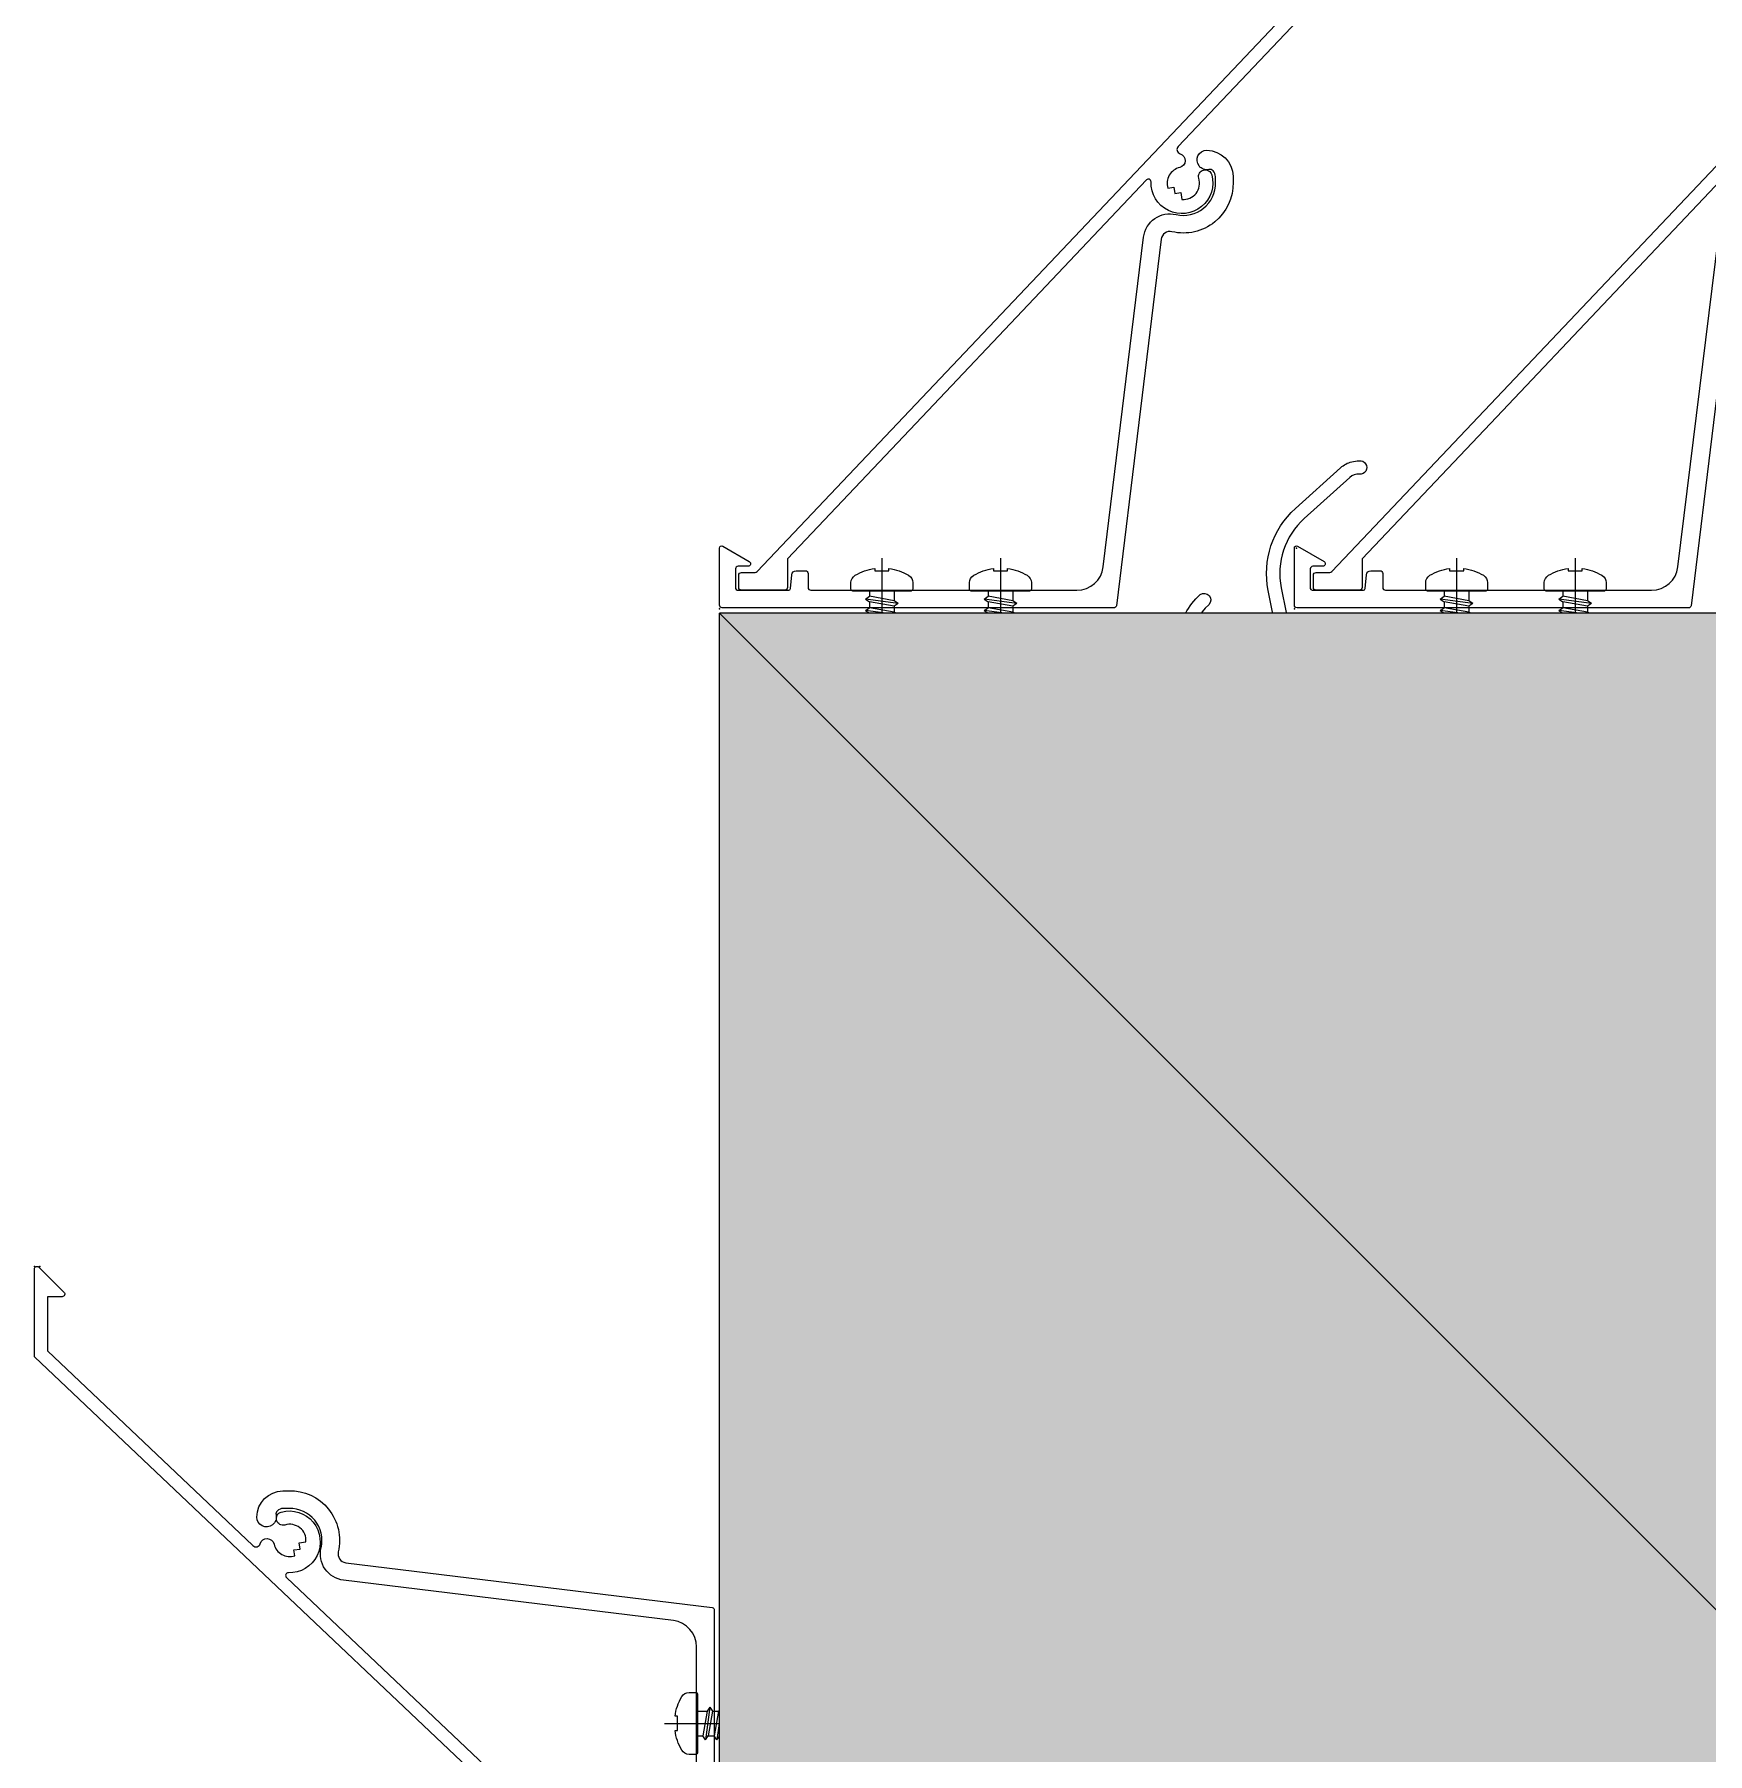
# Model space of a CAD drawing. Header units: millimetres. Extents: x 3774 to 718460, y -768339 to 192544.
# Drawn here: x 347274.8 to 347464.1, y -718861 to -718666.6 of the extents above; entities that cross this region are included whole.
import ezdxf

# ---------------------------------------------------------------- set-up
doc = ezdxf.new("R2010")
doc.units = ezdxf.units.MM
doc.set_wipeout_variables(frame=1)
doc.linetypes.add('CENTER', pattern=[50.800000000000004, 31.75, -6.35, 6.35, -6.35])
for name, color, linetype in [('010 - ASPG_ACCESSORIES_MAIN_COLOR_1', 7, 'Continuous'), ('010 - ASPG_EXTR_DEF_SUB', 7, 'Continuous'), ('010 - ASPG_EXTR_MAIN_COLOR_2', 7, 'Continuous'), ('010 - ASPG_FLASHING_MAIN_COLOR_4', 7, 'Continuous'), ('010 - ASPG_FLASHING_WIPEOUT_', 7, 'Continuous'), ('010 - ASPG_FRAMING_CUT_COLOR_4', 7, 'Continuous'), ('010 - ASPG_FRAMING_HATCH_', 7, 'Continuous'), ('010 - ASPG_FRAMING_MAIN_COLOR_2', 7, 'Continuous'), ('010 - ASPG_FRAMING_SUB_COLOR_2', 7, 'Continuous'), ('010 - ASPG_FRAMING_WIPEOUT_', 7, 'Continuous'), ('BOLT & SCREW', 7, 'Continuous'), ('Center Line', 7, 'CENTER')]:
    doc.layers.add(name, color=color, linetype=linetype)
doc.layers.add('12-GRID', color=7, linetype='CENTER', lineweight=13)
doc.layers.add('SCREW', color=7, linetype='Continuous', lineweight=5)
pattern_1 = [(0, (0, 0), (3.96875, 7.9375), [0, -7.9375])]

# ---------------------------------------------------------------- blocks, each defined once
blk = doc.blocks.new('*U8441')
at = {"layer": '12-GRID', "color": 7, "linetype": 'CENTER'}
for p, q in [((5.684341886080801e-14, -6.200000000000029), (5.684341886080801e-14, 2.200000000000029)), ((-4.199999999999973, -2), (4.200000000000085, -2))]:
    blk.add_line(p, q, dxfattribs=at)
at = {"layer": 'BOLT & SCREW', "color": 7}
for p, q in [((-0.553537628269381, -1.771128018217196), (-1.767499999999847, -1.558125000000442)), ((-0.4577439635652332, -1.771128018217196), (-0.8837500000000146, -1.558125000000442)), ((-0.2288719817826677, -1.446462371730204), (-0.4418749999998197, -0.2325000000002947)), ((-0.2288719817826677, -1.542256036434869), (-0.4418749999998197, -1.116250000000048)), ((0.2288719817822642, -1.446462371730562), (0.4418749999996946, -0.2324999999999764)), ((0.2288719817822642, -1.542256036434869), (0.4418749999996946, -1.116250000000048)), ((0.4577439635647103, -1.771128018217196), (0.8837499999994917, -1.558125000000442)), ((0.5535376282692559, -1.771128018217196), (1.767500000000001, -1.558125000000124)), ((-0.553537628269381, -2.228871981782805), (-1.767500000000483, -2.441875000000354)), ((-0.4577439635652332, -2.228871981782805), (-0.8837500000000146, -2.441875000000354)), ((-0.2288719817826677, -2.457743963565131), (-0.4418749999998197, -2.883750000000271)), ((-0.2288719817821107, -2.553537628269438), (-0.4418749999998197, -3.767500000000023)), ((0.4418749999996946, -2.883750000000271), (0.2288719817829008, -2.457743963565131)), ((0.2288719817829008, -2.553537628269438), (0.4418749999999732, -3.767500000000023)), ((0.4577439635647103, -2.228871981782805), (0.8837500000001283, -2.441874999999877)), ((0.5535376282692559, -2.228871981782805), (1.767500000000001, -2.441874999999877))]:
    blk.add_line(p, q, dxfattribs=at)
for points in [[(-1.767500000000006, -1.558125000000442), (-0.8837500000001342, -1.558125000000442, 0.4142135623730394), (-0.4418749999998197, -1.116250000000048), (-0.4418749999998197, -0.2325000000002947), (0.4418749999996946, -0.2324999999999764), (0.4418749999996946, -1.116250000000048, 0.4142135623731505), (0.8837500000000089, -1.558125000000442), (1.76750000000012, -1.558125000000124), (1.76750000000012, -2.441874999999877), (0.8837500000000089, -2.441874999999877, 0.414213562373095), (0.4418749999996946, -2.883750000000271), (0.4418749999999732, -3.767500000000023), (-0.4418749999998197, -3.767500000000023), (-0.4418749999998197, -2.883750000000271, 0.4142135623730397), (-0.8837500000001342, -2.441875000000354), (-1.767500000000483, -2.441875000000354)], [(0.2288719817829008, -2.457743963565131, -0.414213562373095), (0.4577439635645909, -2.228871981782805), (0.5535376282692559, -2.228871981782805), (0.5535376282692559, -1.771128018217196), (0.4577439635645909, -1.771128018217196, -0.4142135623730951), (0.228871981782105, -1.542256036434869), (0.228871981782105, -1.446462371730562), (-0.2288719817826677, -1.446462371730204), (-0.2288719817826677, -1.542256036434869, -0.4142135623730951), (-0.4577439635649944, -1.771128018217196), (-0.553537628269381, -1.771128018217196), (-0.553537628269381, -2.228871981782805), (-0.4577439635649944, -2.228871981782805, -0.4142135623730951), (-0.2288719817826677, -2.457743963565131), (-0.2288719817822698, -2.553537628269438), (0.2288719817829008, -2.553537628269438)]]:
    blk.add_lwpolyline(points, format="xyb", close=True, dxfattribs=at)
blk.add_circle((5.684341886080801e-14, -2), 3.5, dxfattribs=at)
blk = doc.blocks.new('000_ASPG_TYP_FILES_20260218-010703_FRAME_EXTR_')
at = {"layer": '010 - ASPG_FRAMING_HATCH_'}
h = blk.add_hatch(dxfattribs=at)
h.set_pattern_fill('ANSI32', scale=0.1, angle=180)
h.set_pattern_definition([(225, (0, 0), (0.6735192090801866, -0.6735192090801868), []), (225, (-0.4490130000000001, 5.498823332255506e-17), (0.6735192090801866, -0.6735192090801868), [])])
edge = h.paths.add_edge_path()
edge.add_line((1.999999996740371, 15.99999999965075), (1.999999996740371, 1.999999999941792))
edge.add_line((1.999999996740371, 1.999999999941792), (39.69999999750871, 1.999999999941792))
edge.add_arc((39.69999999730499, 1.700000000040752), 0.2999999999010399, -3.891028654834372e-08, 89.99999996109239, ccw=False)
edge.add_line((39.99999999720603, 1.699999999837019), (39.99999999720603, 0.2999999996973202))
edge.add_arc((39.69999999750872, 0.2999999996973131), 0.2999999996973131, -90.00000000000142, 1.4210854715202004e-12, ccw=False)
edge.add_line((39.69999999750871, 0), (0.2999999996973202, 0))
edge.add_arc((0.2999999996973273, 0.2999999996973273), 0.2999999996973273, 180.0000000000013, 269.99999999999864, ccw=False)
edge.add_line((0, 0.2999999996973202), (0, 17.69999999989523))
edge.add_arc((0.2999999999301508, 17.70000000012806), 0.2999999999301508, 90.00000004446741, 180.0000000444674, ccw=False)
edge.add_line((0.2999999996973202, 18.00000000005821), (22.5570233851904, 18.00000000005821))
edge.add_arc((22.5570233856712, 18.50000000026317), 0.5000000002049632, 269.9999999449049, 380.2095453190142)
edge.add_arc((26.1699999981368, 19.82999999686102), 3.349999998908497, 182.0637942974167, 200.2095453254992, ccw=False)
edge.add_arc((23.58168000320438, 19.73672835517209), 0.7599999998138507, 2.0637943418387863, 182.0637943418388, ccw=False)
edge.add_arc((26.16999999910358, 19.82999999939922), 1.830000000338361, 182.0637943388468, 447.9362056470717)
edge.add_arc((26.263271644013, 22.41831999551505), 0.7600000000549151, 87.93620564125177, 267.9362056412518, ccw=False)
edge.add_arc((26.16999999863267, 19.8300000075356), 3.349999992334041, 69.79045460402187, 87.9362056313708, ccw=False)
edge.add_arc((27.49999999788272, 23.44297661244421), 0.5000000006038865, 249.7904545688332, 359.9999999442181)
edge.add_line((27.9999999984866, 23.44297661195742), (27.9999999984866, 26.67999999993481))
edge.add_line((27.9999999984866, 26.67999999993481), (28.49999999674037, 27.17999999958556))
edge.add_line((28.49999999674037, 27.17999999958556), (27.9999999984866, 27.67999999970198))
edge.add_line((27.9999999984866, 27.67999999970198), (27.9999999984866, 38.61999999982072))
edge.add_line((27.9999999984866, 38.61999999982072), (28.49999999674037, 39.11999999993714))
edge.add_line((28.49999999674037, 39.11999999993714), (27.9999999984866, 39.62000000005355))
edge.add_line((27.9999999984866, 39.62000000005355), (27.9999999984866, 42.85702338756528))
edge.add_arc((27.49999999787862, 42.85702338707262), 0.5000000006079759, 5.645408219420843e-08, 110.2095454304945)
edge.add_arc((26.16999999884449, 46.46999999186602), 3.349999992147246, 272.0637943651193, 290.20954539329375, ccw=False)
edge.add_arc((26.263271644013, 43.88168000403675), 0.7600000000258301, 92.06379435882718, 272.0637943588272, ccw=False)
edge.add_arc((26.16999999910502, 46.47000000012492), 1.830000000339747, 272.0637943528818, 537.9362056611998)
edge.add_arc((23.58168000320438, 46.56327164435061), 0.7599999998138507, 177.9362056581612, 357.9362056581612, ccw=False)
edge.add_arc((26.16999999825318, 46.47000000263876), 3.349999999025627, 159.7904546748206, 177.9362057022633, ccw=False)
edge.add_arc((22.55702338551316, 47.7999999994954), 0.500000000434755, 339.790454661877, 450.0000000369852)
edge.add_line((22.5570233851904, 48.29999999993015), (0.2999999996973202, 48.29999999993015))
edge.add_arc((0.2999999996973095, 48.59999999962746), 0.2999999996973131, 179.9999999999987, 270.00000000000205, ccw=False)
edge.add_line((0, 48.59999999962747), (0, 59.99999999994179))
edge.add_arc((0.2999999996973202, 59.99999999994179), 0.2999999996973202, 90, 180, ccw=False)
edge.add_line((0.2999999996973202, 60.29999999963911), (4.999999997438863, 60.29999999963911))
edge.add_line((4.999999997438863, 60.29999999963911), (4.999999997438863, 64.99999999959255))
edge.add_arc((5.299999997369017, 64.99999999982538), 0.2999999999301544, 90.0000000444681, 180.0000000444674, ccw=False)
edge.add_line((5.299999997136183, 65.29999999975553), (29.99999999883585, 65.29999999975553))
edge.add_line((29.99999999883585, 65.29999999975553), (29.99999999883585, 63.59999999997672))
edge.add_arc((29.69999999890567, 63.59999999974391), 0.2999999999301721, -89.99999995552861, 4.4463320136856055e-08, ccw=False)
edge.add_line((29.69999999913853, 63.29999999981374), (7.299999997485429, 63.29999999981374))
edge.add_arc((7.29999999771826, 62.99999999988358), 0.2999999999301508, 90.00000004446738, 180.0000000444674)
edge.add_line((6.999999997788109, 62.99999999965075), (6.999999997788109, 58.29999999969732))
edge.add_line((6.999999997788109, 58.29999999969732), (2.300000000162981, 58.29999999969732))
edge.add_arc((2.299999998300336, 57.99999999813735), 0.3000000015599653, 89.99999964426098, 179.999999644261)
edge.add_line((1.999999996740371, 58), (1.999999996740371, 50.60000000003492))
edge.add_arc((2.299999998533172, 50.60000000166475), 0.3000000017928013, 180.000000311273, 270.0000003112706)
edge.add_line((2.300000000162981, 50.29999999987194), (29.69999999913853, 50.29999999987194))
edge.add_arc((29.6999999989348, 49.9999999999709), 0.299999999901047, -3.890897914970992e-08, 89.99999996109108, ccw=False)
edge.add_line((29.99999999883585, 49.99999999976717), (29.99999999883585, 26.67999999993481))
edge.add_line((29.99999999883585, 26.67999999993481), (29.99999999883585, 16.29999999981374))
edge.add_arc((29.6999999989057, 16.2999999995809), 0.2999999999301508, -89.99999995553259, 4.446741286301403e-08, ccw=False)
edge.add_line((29.69999999913853, 15.99999999965075), (1.999999996740371, 15.99999999965075))
at = {"layer": '010 - ASPG_FRAMING_CUT_COLOR_4', "color": 7}
blk.add_lwpolyline([(1.999999996740371, 15.99999999965075), (1.999999996740371, 1.999999999941792), (39.69999999750871, 1.999999999941792, -0.4142135623731089), (39.99999999720603, 1.699999999837019), (39.99999999720603, 0.2999999996973202, -0.4142135623731089), (39.69999999750871, 0), (0.2999999996973202, 0, -0.4142135623730811), (0, 0.2999999996973202), (0, 17.69999999989523, -0.4142135623730951), (0.2999999996973202, 18.00000000005821), (22.5570233851904, 18.00000000005821, 0.5217296884731124), (23.02624112786725, 18.67272727261297, -0.07934163687482358), (22.82217297761235, 19.70935906958766, -1), (24.34118702879641, 19.76409764075652, 2.296345716993233), (26.23590235819574, 21.65881296969019, -1), (26.29064092983026, 23.17782702133991, -0.0793416368716021), (27.32727272447664, 22.9737588702119, 0.5217296884801942), (27.9999999984866, 23.44297661195742), (27.9999999984866, 26.67999999993481), (28.49999999674037, 27.17999999958556), (27.9999999984866, 27.67999999970198), (27.9999999984866, 38.61999999982072), (28.49999999674037, 39.11999999993714), (27.9999999984866, 39.62000000005355), (27.9999999984866, 42.85702338756528, 0.5217296884727316), (27.32727272447664, 43.3262411293108, -0.07934163687522733), (26.29064092983026, 43.122172978241, -1), (26.23590235819574, 44.64118702983251, 2.296345716995783), (24.34118702879641, 46.53590235876618, -1), (22.82217297761235, 46.59064092993503, -0.07934163687201433), (23.02624112786725, 47.62727272690972, 0.5217296884786579), (22.5570233851904, 48.29999999993015), (0.2999999996973202, 48.29999999993015, -0.4142135623731158), (0, 48.59999999962747), (0, 59.99999999994179, -0.414213562373095), (0.2999999996973202, 60.29999999963911), (4.999999997438863, 60.29999999963911), (4.999999997438863, 64.99999999959255, -0.4142135623730879), (5.299999997136183, 65.29999999975553), (29.99999999883585, 65.29999999975553), (29.99999999883585, 63.59999999997672, -0.4142135623730533), (29.69999999913853, 63.29999999981374), (7.299999997485429, 63.29999999981374, 0.4142135623730949), (6.999999997788109, 62.99999999965075), (6.999999997788109, 58.29999999969732), (2.300000000162981, 58.29999999969732, 0.4142135623730948), (1.999999996740371, 58), (1.999999996740371, 50.60000000003492, 0.4142135623730845), (2.300000000162981, 50.29999999987194), (29.69999999913853, 50.29999999987194, -0.4142135623730951), (29.99999999883585, 49.99999999976717), (29.99999999883585, 26.67999999993481), (29.99999999883585, 16.29999999981374, -0.4142135623730951), (29.69999999913853, 15.99999999965075)], format="xyb", close=True, dxfattribs=at)
at = {"color": 7}
for p in [(26.16999999736436, 48.46999999973923), (26.16999999736436, 21.82999999966705)]:
    blk.add_blockref('*U8441', p, dxfattribs=at)
blk = doc.blocks.new('PZG35-9D5')
at = {"layer": 'Center Line', "color": 7}
blk.add_line((1.4210854715202e-14, 3.733653355866409), (1.4210854715202e-14, -10.53404386090006), dxfattribs=at)
at = {"layer": 'SCREW', "color": 7}
for p, q in [((-1.399999999999963, 2.842170943040401e-14), (-1.399999999999963, -1.090192378864657)), ((1.399999999999991, 0), (1.399999999999991, -0.5901923788647139)), ((-1.850000000000009, -1.399999999999977), (1.850000000000037, -0.8999999999999773)), ((-1.850000000000009, -1.399999999999977), (-1.399999999999963, -1.090192378864685)), ((-1.850000000000009, -1.399999999999977), (-1.399999999999963, -1.709807621135297)), ((-1.399999999999963, -1.090192378864685), (1.399999999999991, -0.5901923788646855)), ((-1.399999999999963, -1.709807621135297), (1.399999999999991, -1.209807621135297)), ((-1.399999999999963, -1.709807621135269), (-1.399999999999963, -2.390192378864697)), ((-1.399999999999963, -2.390192378864697), (1.399999999999991, -1.890192378864697)), ((1.850000000000037, -0.8999999999999773), (1.399999999999991, -0.5901923788646855)), ((1.850000000000037, -0.8999999999999773), (1.399999999999991, -1.209807621135297)), ((1.399999999999991, -1.209807621135269), (1.399999999999991, -1.890192378864725)), ((1.850000000000037, -2.199999999999989), (1.399999999999991, -1.890192378864697)), ((-1.850000000000009, -2.699999999999989), (1.850000000000037, -2.199999999999989)), ((-1.850000000000009, -2.699999999999989), (-1.399999999999963, -2.390192378864697)), ((-1.850000000000009, -2.699999999999989), (-1.399999999999963, -3.009807621135309)), ((-1.850000000000009, -4), (-1.399999999999963, -3.690192378864708)), ((-1.850000000000009, -4), (-0.9911470940920566, -3.883938796498938)), ((-1.399999999999963, -3.009807621135309), (1.399999999999991, -2.509807621135309)), ((-1.399999999999963, -3.009807621135309), (-1.399999999999963, -3.690192378864708)), ((-1.399999999999963, -3.690192378864708), (-0.8446989986695002, -3.591031485769975)), ((0.5619885887190463, -3.339837273736322), (1.399999999999991, -3.190192378864708)), ((0.7141825614195483, -3.653488843051434), (1.850000000000037, -3.5)), ((0.7141825614195483, -3.932275020881832), (1.399999999999991, -3.80980762113532)), ((1.850000000000037, -2.199999999999989), (1.399999999999991, -2.509807621135309)), ((1.399999999999991, -2.50980762113528), (1.399999999999991, -3.190192378864708)), ((1.850000000000037, -3.5), (1.399999999999991, -3.190192378864708)), ((1.850000000000037, -3.5), (1.399999999999991, -3.80980762113532)), ((1.399999999999991, -3.809807621135349), (1.399999999999991, -4.490192378864691)), ((-1.850000000000009, -4), (-1.399999999999963, -4.30980762113532)), ((-1.399999999999963, -4.30980762113532), (-1.184865735341859, -4.271390788160659)), ((-1.399999999999963, -4.309807621135349), (-1.399999999999963, -8.099999999999966)), ((0.7141825614195483, -4.612659778611231), (1.399999999999991, -4.49019237886472)), ((0.7141825614195483, -4.953488843051389), (1.850000000000037, -4.800000000000011)), ((0.7141825614195483, -5.232275020881843), (1.399999999999991, -5.109807621135332)), ((1.850000000000037, -4.800000000000011), (1.399999999999991, -4.49019237886472)), ((1.850000000000037, -4.800000000000011), (1.399999999999991, -5.109807621135332)), ((1.399999999999991, -5.109807621135332), (1.399999999999991, -8.099999999999966)), ((1.4210854715202e-14, -9.5), (-1.399999999999963, -8.099999999999966)), ((1.4210854715202e-14, -9.5), (1.399999999999991, -8.099999999999966))]:
    blk.add_line(p, q, dxfattribs=at)
blk.add_lwpolyline([(1.4210854715202e-14, -9.5), (0.7141825614195483, -5.232275020881843), (0.7141825614195483, -3.600899293750615, 0.4176573264866609), (0.4106596181599826, -3.300919979679151, 0.1081021898226624), (-0.8446989986694433, -3.591031485769975), (-1.399999999999991, -4.701675652739141)], format="xyb", dxfattribs=at)
blk = doc.blocks.new('*U8304')
at = {"layer": 'SCREW', "color": 7}
blk.add_lwpolyline([(3.026373332565058, 1.780836269555209, 0.09905967801670053), (0.7999999999999687, 2.546427498927414), (0.7999999999999687, 2.274284095813357), (-0.800000000000054, 2.274284095813357), (-0.800000000000054, 2.546427498927414, 0.09905967801670058), (-3.026373332565143, 1.780836269555209, 0.2665876613401604), (-3.500000000000043, 0.9556546004010897), (-3.500000000000043, 0.1999999999999886, 0.4142135623730938), (-3.300000000000054, 0), (3.299999999999997, 0, 0.4142135623731049), (3.499999999999986, 0.1999999999999886), (3.499999999999957, 0.9556546004010897, 0.2665876613401604)], format="xyb", close=True, dxfattribs=at)
blk.add_blockref('PZG35-9D5', (-1.4210854715202e-14, 0), dxfattribs=at)
blk = doc.blocks.new('*U8306')
at = {"color": 7}
blk.add_point((0, 0), dxfattribs=at)
at = {"layer": '010 - ASPG_ACCESSORIES_MAIN_COLOR_1', "color": 7}
blk.add_lwpolyline([(-39.69999999902211, -0.5999999995172398, 0.4142135623731156), (-39.99999999883585, -0.8999999995638059), (-39.99999999883585, -7.366962144914214, 0.5773502691897371), (-39.65044321701862, -7.568778847059366), (-36.64260295056738, -5.832201459393036, 0.7673269879794871), (-36.78520590183325, -5.299999999645297), (-37.89999999874271, -5.299999999645297, -0.4142135623735732), (-38.19999999902211, -4.999999999656938), (-38.19999999902211, -2.799999999587089, -0.4142135623730951), (-37.99999999883585, -2.59999999951724), (-32.18326623388566, -2.59999999951724, -0.3888787318530097), (-31.98402729420923, -2.782568851142787), (-31.8474567013327, -4.343577870872468, 0.3888787318530089), (-31.34935935237445, -4.799999999528882), (-30.29999999911524, -4.799999999528882, 0.4142135623732408), (-29.99999999883585, -4.499999999540523), (-29.99999999883585, -2.899999999505599, -0.4142135623731785), (-29.69999999902211, -2.59999999951724), (0.4107479506637901, -2.59999999951724, -0.3789692262628873), (3.38851808081381, -5.235465979035143), (7.952927200356498, -42.5207682372482, 0.4465929586642906), (11.6177961837966, -45.07649022702281, -0.4898018444424612), (16.07846395508386, -48.68238816667036), (16.06490363762714, -49.36225294566866, -0.1824796859550777), (15.80227640201338, -50.01801436272836, -0.2679491924113072), (15.32539491611533, -50.16829426406803, 1.122114645179816), (15.09990952932276, -52.3421093734276, 0.4050039718497206), (18.0645059288945, -49.40213623346681), (18.07806624681689, -48.72227145435209, 0.4898054953707174), (11.15966573380865, -43.12966807454978, -0.4465970485362636), (9.938031048281118, -42.27776159492242), (4.866356541635469, -0.8481197821154633, 0.3641755342157969), (4.570876519894227, -0.5999999995172398)], format="xyb", close=True, dxfattribs=at)
at = {"layer": '010 - ASPG_EXTR_DEF_SUB', "color": 7}
for p in [(-39.99999999883585, -0.4999999995172402), (43.44495566345738, -76.89999999944341), (43.44495566345738, -77.49999999954052)]:
    blk.add_point(p, dxfattribs=at)
at = {"layer": '010 - ASPG_EXTR_MAIN_COLOR_2', "color": 7}
blk.add_lwpolyline([(11.37409105408005, -48.15170148877115), (11.47245816211216, -47.43577758665815), (12.17779493960552, -47.55667202338264), (12.29266474000178, -46.78670596401826, -0.5355375090189683), (14.1918134491425, -49.16870282323253, 0.9915718169393263), (15.66379558271728, -49.57599316951273, 1.157025413028558), (8.792231505503878, -48.77291728999153, -0.6885576205791355), (8.274611146422103, -48.98797988444021), (-17.14292736421339, -22.16859813180672), (-32.34153279638849, -6.131750148785431), (-32.34153279638849, -2.899999981694054, 0.4143115081626392), (-32.64163311407901, -2.59999999951724), (-37.54163311352022, -2.59999999951724, 0.4141156188887998), (-37.84153278893791, -2.899999981635847), (-37.84153278893791, -4.299999988411218, 0.4142135623731781), (-37.54153279098682, -4.599999986478724), (-35.98884801496752, -4.599999986478724, -0.205894629290155), (-35.77110154624097, -4.693635078269653), (33.22969053988345, -77.49999999954052), (43.14495566324331, -77.49999999954052, 0.6681786376628355), (43.35708769806661, -76.98786796536915), (40.5215537941549, -74.1523340573247, 0.6681786381757795), (40.00942175951786, -74.36446609156592), (40.00942175951786, -75.99999999802712), (33.87471885257401, -75.99999999802712), (11.86384030175395, -52.7751643466243, -0.5583539238224016), (12.08261241135187, -51.95244935475676, 0.7662751832817146), (12.03674733010121, -50.39291741001107, -0.4385828234445206), (10.70630855322815, -48.05207626283555)], format="xyb", close=True, dxfattribs=at)
at = {"layer": 'SCREW', "color": 7, "rotation": 180}
for p in [(-21.64901723782532, -2.499999999924694), (-8.237076249206439, -2.499999999924694)]:
    blk.add_blockref('*U8304', p, dxfattribs=at)
blk = doc.blocks.new('*U5814')
at = {"color": 7}
blk.add_wipeout([(1524.9999999998838, 4.000000001879016), (60.00000000297587, 4), (60.00000000297587, 69.29999999999973), (1524.9999999998838, 69.3000000018792)], dxfattribs=at).dxf.layer = '010 - ASPG_FRAMING_WIPEOUT_'
at = {"layer": '010 - ASPG_FRAMING_MAIN_COLOR_2', "color": 7}
blk.add_lwpolyline([(1495.000000001048, 69.30000000187923), (90.00000000181171, 69.3), (90.00000000181171, 6), (1495.000000001048, 6.000000001879243)], close=True, dxfattribs=at)
at = {"layer": '010 - ASPG_FRAMING_SUB_COLOR_2', "color": 7}
for points in [[(1524.999999999884, 4.000000001879243), (60.00000000297587, 4), (60.00000000297587, 69.3), (1524.999999999884, 69.30000000187923)], [(60.00000000297587, 2.000000000715772), (60.00000000297587, 4), (1524.999999999884, 4.000000001879243), (1524.999999999884, 2.000000002595016)]]:
    blk.add_lwpolyline(points, close=True, dxfattribs=at)
at = {"color": 7, "xscale": -1, "rotation": 180}
blk.add_blockref('*U8306', (1485.000000001048, 69.3), dxfattribs=at)
at = {"color": 7, "xscale": -1}
blk.add_blockref('000_ASPG_TYP_FILES_20260218-010703_FRAME_EXTR_', (1524.999999999884, 4.000000001879243), dxfattribs=at)
blk = doc.blocks.new('*U5815')
at = {"color": 7}
blk.add_wipeout([(926.3000000014704, 4.000000000888804), (60.00000000297587, 4), (60.00000000297587, 69.29999999999995), (926.3000000014704, 69.30000000088876)], dxfattribs=at).dxf.layer = '010 - ASPG_FRAMING_WIPEOUT_'
at = {"layer": '010 - ASPG_FRAMING_MAIN_COLOR_2', "color": 7}
blk.add_lwpolyline([(896.3000000026345, 69.30000000088874), (90.00000000181171, 69.3), (90.00000000181171, 6), (896.3000000026345, 6.00000000088875)], close=True, dxfattribs=at)
at = {"layer": '010 - ASPG_FRAMING_SUB_COLOR_2', "color": 7}
for points in [[(926.3000000014704, 4.00000000088875), (60.00000000297587, 4), (60.00000000297587, 69.3), (926.3000000014704, 69.30000000088874)], [(60.00000000297587, 2.000000000715772), (60.00000000297587, 4), (926.3000000014704, 4.00000000088875), (926.3000000014704, 2.000000001604523)]]:
    blk.add_lwpolyline(points, close=True, dxfattribs=at)
at = {"color": 7, "rotation": 180}
for p in [(821.3000000026076, 69.3), (886.3000000026076, 69.3)]:
    blk.add_blockref('*U8306', p, dxfattribs=at)
at = {"color": 7, "xscale": -1}
blk.add_blockref('000_ASPG_TYP_FILES_20260218-010703_FRAME_EXTR_', (926.3000000014704, 4.00000000088875), dxfattribs=at)
blk = doc.blocks.new('W-1-PP19-SE-ENT3_20260407-085125_PP19_ENT3_ASPG_PL')
at = {"color": 7, "xscale": -1}
blk.add_blockref('*U5815', (-5968, 6521), dxfattribs=at)
at = {"color": 7, "rotation": 90}
blk.add_blockref('*U5814', (-6824.999999999651, 4988), dxfattribs=at)
blk = doc.blocks.new('*U8303')
at = {"layer": '12-GRID', "color": 7, "linetype": 'CENTER'}
for p, q in [((5.684341886080801e-14, -6.200000000000029), (5.684341886080801e-14, 2.200000000000029)), ((-4.199999999999973, -2), (4.200000000000085, -2))]:
    blk.add_line(p, q, dxfattribs=at)
at = {"layer": 'BOLT & SCREW', "color": 7}
for p, q in [((-0.553537628269381, -1.771128018217196), (-1.767499999999847, -1.558125000000442)), ((-0.4577439635652332, -1.771128018217196), (-0.8837500000000146, -1.558125000000442)), ((-0.2288719817826677, -1.446462371730204), (-0.4418749999998197, -0.2325000000002947)), ((-0.2288719817826677, -1.542256036434869), (-0.4418749999998197, -1.116250000000048)), ((0.2288719817822642, -1.446462371730562), (0.4418749999996946, -0.2324999999999764)), ((0.2288719817822642, -1.542256036434869), (0.4418749999996946, -1.116250000000048)), ((0.4577439635647103, -1.771128018217196), (0.8837499999994917, -1.558125000000442)), ((0.5535376282692559, -1.771128018217196), (1.767500000000001, -1.558125000000124)), ((-0.553537628269381, -2.228871981782805), (-1.767500000000483, -2.441875000000354)), ((-0.4577439635652332, -2.228871981782805), (-0.8837500000000146, -2.441875000000354)), ((-0.2288719817826677, -2.457743963565131), (-0.4418749999998197, -2.883750000000271)), ((-0.2288719817821107, -2.553537628269438), (-0.4418749999998197, -3.767500000000023)), ((0.4418749999996946, -2.883750000000271), (0.2288719817829008, -2.457743963565131)), ((0.2288719817829008, -2.553537628269438), (0.4418749999999732, -3.767500000000023)), ((0.4577439635647103, -2.228871981782805), (0.8837500000001283, -2.441874999999877)), ((0.5535376282692559, -2.228871981782805), (1.767500000000001, -2.441874999999877))]:
    blk.add_line(p, q, dxfattribs=at)
for points in [[(-1.767500000000006, -1.558125000000442), (-0.8837500000001342, -1.558125000000442, 0.4142135623730394), (-0.4418749999998197, -1.116250000000048), (-0.4418749999998197, -0.2325000000002947), (0.4418749999996946, -0.2324999999999764), (0.4418749999996946, -1.116250000000048, 0.4142135623731505), (0.8837500000000089, -1.558125000000442), (1.76750000000012, -1.558125000000124), (1.76750000000012, -2.441874999999877), (0.8837500000000089, -2.441874999999877, 0.414213562373095), (0.4418749999996946, -2.883750000000271), (0.4418749999999732, -3.767500000000023), (-0.4418749999998197, -3.767500000000023), (-0.4418749999998197, -2.883750000000271, 0.4142135623730397), (-0.8837500000001342, -2.441875000000354), (-1.767500000000483, -2.441875000000354)], [(0.2288719817829008, -2.457743963565131, -0.414213562373095), (0.4577439635645909, -2.228871981782805), (0.5535376282692559, -2.228871981782805), (0.5535376282692559, -1.771128018217196), (0.4577439635645909, -1.771128018217196, -0.4142135623730951), (0.228871981782105, -1.542256036434869), (0.228871981782105, -1.446462371730562), (-0.2288719817826677, -1.446462371730204), (-0.2288719817826677, -1.542256036434869, -0.4142135623730951), (-0.4577439635649944, -1.771128018217196), (-0.553537628269381, -1.771128018217196), (-0.553537628269381, -2.228871981782805), (-0.4577439635649944, -2.228871981782805, -0.4142135623730951), (-0.2288719817826677, -2.457743963565131), (-0.2288719817822698, -2.553537628269438), (0.2288719817829008, -2.553537628269438)]]:
    blk.add_lwpolyline(points, format="xyb", close=True, dxfattribs=at)
blk.add_circle((5.684341886080801e-14, -2), 3.5, dxfattribs=at)
blk = doc.blocks.new('*U7003')
at = {"layer": '010 - ASPG_EXTR_DEF_SUB', "color": 7}
blk.add_point((0, 0), dxfattribs=at)
at = {"layer": '010 - ASPG_EXTR_MAIN_COLOR_2', "color": 7}
for points in [[(49.79366642143577, 61.20460651122266, -0.1151163694662807), (46.36832412844524, 57.18072180578019, 0.822373071447778), (47.45504629053175, 56.10392398637487, 0.109184526549196)], [(49.97230913909152, 68.31671042181551, 0.1451157280627245), (46.29230913100764, 70.06714037148049), (30.75877492781729, 70.06714037148049, 0.4336592857269459), (30.45942675694823, 69.74737493513385), (30.84137786505744, 63.96271307504503, 0.0820690263538202), (30.86365129332989, 63.86745857034111, 0.7206537881255028), (32.32908650487661, 63.97254170040833, 0.07922428198988747), (32.33778353128582, 64.06661670526955), (32.06877322634682, 68.14078645635163, -0.4336592857264138), (32.46790412114933, 68.56714037142228), (40.86119298776612, 68.56714037148049, -0.6073848710044985), (41.35211022105068, 67.62217621324817, -0.04582868044492008), (22.7838222887367, 45.76076047366951, -0.5604921351226578), (22.28750535612926, 45.88571992132347, 0.3178599151680848), (19.21191141987219, 48.23749049525941, 0.9532878111822051), (19.08207267895341, 46.7159340956714, -2.423003988231831), (17.25806952221319, 44.8917371754651, 0.9523147976297285), (15.73634468205273, 44.76348824845627, 0.3008214087947553), (17.8898747372441, 41.75529025442665, -0.5604921351218277), (17.98351840674877, 41.2521240550559, -0.01942473842078824), (8.623925091698766, 33.4605261705583, -0.5525007933269362), (8.147498584818095, 33.63667257985799, 0.3444609008774969), (4.989498805254698, 36.29767865996109, 0.9520149233436535), (4.861577656120062, 34.77593409566907, -2.42318646531747), (3.037574998568743, 32.95193143776851, 0.9520149233867892), (1.515830433927476, 32.82401028892491, 0.2853998218446234), (3.493024077732116, 29.88851448276546, -0.5533776808031501), (3.562908510211855, 29.38496566255344, 0.03067395406819984), (-11.53698711935431, 15.0572996455594, 0.4171002255848137), (-10.88563127024099, 5.272964205185417, 0.9355530918984264), (-9.9033358450979, 6.406584819720592, -0.4344100119147308), (-10.19664548011497, 14.29476617486216, -0.01499848524836865), (-3.079435193911195, 21.45455419190694, -0.7383485292466446), (-0.08286065561696887, 19.76412730314769, 0.004917316774645771), (-3.1933000148274, 4.803864106419496, 0.2636109069979271), (-0.119790066499263, -4.460317215009127), (4.995733695104718, -9.084236264869105, 0.1258843890439943), (6.267761250492185, -9.753782964195125, 0.04427494949630078), (7.089544059708714, -9.866966022993438, 1.107654826573523), (7.125459210947156, -8.33180570154218, -0.2155958426847688), (6.023226659279317, -7.991025416878983), (0.8860520706512034, -3.347536196233705, -0.2636109069978752), (-1.721774552483112, 4.512981288600713, -0.004854851929905817), (1.341383616439998, 19.2550770000089, 0.2339601468136614), (0.8154424866661429, 21.95487343822606, -0.2408104543272742), (0.7103134100325406, 24.90310810686788, -0.1041570884704408), (0.7846048693172634, 25.00194829818793), (2.993019639980048, 26.93374890863197, -0.2290212912668875), (5.700679264031351, 26.88725557026919, -0.3817208427142056), (10.27361959358677, 9.069098417588975, 0.9773819303748196), (11.62031129561365, 8.407760736416094, 0.3611050424324235), (7.408162182662636, 27.50327562558232, -0.4961260631527202), (7.442922529298812, 30.68812541745137, 0.003188108562510474), (9.055809630081058, 31.90200527419802, -0.00282652430436861), (10.56195585662499, 33.06505110464059, 0.07704788012868193), (43.74152756202966, 68.43644483829848, -0.2476739044870795), (43.98918861569837, 68.56714037142228), (45.98408938199282, 68.56714037142228, -0.04413111325910057), (46.47282481612638, 68.50458020233782, -0.1258462906385483), (48.96367690106854, 67.20642238203436, -0.09885145914925667)]]:
    blk.add_lwpolyline(points, format="xyb", dxfattribs=at)
at = {"color": 7, "rotation": 179.999999999989}
for p in [(19.08686374500394, 42.88714037142927), (4.866368722636253, 30.94714037142694)]:
    blk.add_blockref('*U8303', p, dxfattribs=at)
blk = doc.blocks.new('*U7005')
at = {"layer": '010 - ASPG_EXTR_MAIN_COLOR_2', "color": 7}
blk.add_lwpolyline([(1310.561955856625, 33.06505110439019, 0.07704788012868193), (1343.74152756203, 68.43644483804809, -0.2476739044870795), (1343.989188615698, 68.56714037117189), (1345.984089381993, 68.56714037117189, -0.04413111325910057), (1346.472824816126, 68.50458020208742, -0.1258462906385483), (1348.963676901069, 67.20642238178397, -0.09885145914925667), (1349.817340067122, 66.03380806515332, -0.2058282691334744), (1349.793666421436, 61.20460651097227, -0.1151163694662807), (1346.368324128445, 57.1807218055298, 0.822373071447778), (1347.455046290532, 56.10392398612447, 0.109184526549196), (1351.148600934073, 60.55948756866263, 0.2083234795678962), (1351.189426846337, 66.64026457482822, 0.1005277992320483), (1349.972309139092, 68.31671042156512, 0.1451157280627245), (1346.292309131008, 70.0671403712301), (1330.758774927817, 70.0671403712301, 0.4336592857269459), (1330.459426756948, 69.74737493488345), (1330.841377865057, 63.96271307479464, 0.0820690263538202), (1330.86365129333, 63.86745857009072, 0.7206537881255028), (1332.329086504877, 63.97254170015793, 0.07922428198988747), (1332.337783531286, 64.06661670501916), (1332.068773226347, 68.14078645610124, -0.4336592857264138), (1332.467904121149, 68.56714037117189), (1340.861192987766, 68.5671403712301, -0.6073848710044985), (1341.352110221051, 67.62217621299777, -0.04582868044492008), (1322.783822288737, 45.76076047341911, -0.5604921351226578)], format="xyb", dxfattribs=at)
blk = doc.blocks.new('*U8211')
at = {"color": 7}
blk.add_wipeout([(0, 69.29999999994743), (1931.299999999344, 69.29999999994743), (1809.999999999577, -51.999999999997726), (0, -51.999999999997726)], dxfattribs=at).dxf.layer = '010 - ASPG_FLASHING_WIPEOUT_'
at = {"layer": '010 - ASPG_FLASHING_WIPEOUT_'}
h = blk.add_hatch(dxfattribs=at)
h.set_pattern_fill('DOTS', scale=0.1)
h.set_pattern_definition(pattern_1)
h.paths.add_polyline_path([(-2.8421709430404e-14, 69.29999999999998), (1931.299999999523, 69.29999999999998), (1809.999999999756, -52.00000000000001), (3.155443620884047e-30, -52.00000000000001)])
at = {"layer": '010 - ASPG_FLASHING_MAIN_COLOR_4', "color": 7}
blk.add_lwpolyline([(-2.8421709430404e-14, 69.29999999999998), (1931.299999999523, 69.29999999999998), (1809.999999999756, -52.00000000000001), (3.155443620884047e-30, -52.00000000000001)], close=True, dxfattribs=at)
blk = doc.blocks.new('*U8212')
at = {"color": 7}
blk.add_wipeout([(0, 69.29999999994789), (1602.300000000799, 69.29999999994789), (1481.0000000010316, -51.99999999999727), (0, -51.99999999999727)], dxfattribs=at).dxf.layer = '010 - ASPG_FLASHING_WIPEOUT_'
at = {"layer": '010 - ASPG_FLASHING_WIPEOUT_'}
h = blk.add_hatch(dxfattribs=at)
h.set_pattern_fill('DOTS', scale=0.1)
h.set_pattern_definition(pattern_1)
h.paths.add_polyline_path([(-2.8421709430404e-14, 69.29999999999998), (1602.300000000978, 69.29999999999998), (1481.000000001211, -52.00000000000001), (3.155443620884047e-30, -52.00000000000001)])
at = {"layer": '010 - ASPG_FLASHING_MAIN_COLOR_4', "color": 7}
blk.add_lwpolyline([(-2.8421709430404e-14, 69.29999999999998), (1602.300000000978, 69.29999999999998), (1481.000000001211, -52.00000000000001), (3.155443620884047e-30, -52.00000000000001)], close=True, dxfattribs=at)

msp = doc.modelspace()

# ---------------------------------------------------------------- block references
at = {"color": 7}
msp.add_blockref('W-1-PP19-SE-ENT3_20260407-085125_PP19_ENT3_ASPG_PL', (354246.6451711061, -725322.3816165421), dxfattribs=at)

# ---------------------------------------------------------------- next in the draw order: block references
at = {"color": 7, "yscale": -1}
msp.add_blockref('*U7003', (347417.5782089592, -718724.7146543971), dxfattribs=at)
at = {"color": 7, "yscale": -1, "rotation": 90}
msp.add_blockref('*U7005', (347344.9782089615, -720189.1485786854), dxfattribs=at)

# ---------------------------------------------------------------- next in the draw order: block references
at = {"color": 7, "xscale": -1}
msp.add_blockref('*U8211', (349283.6451711061, -718801.3816165407), dxfattribs=at)

# ---------------------------------------------------------------- next in the draw order: block references
at = {"color": 7, "xscale": -1, "yscale": -1, "rotation": 270}
msp.add_blockref('*U8212', (347421.6451711064, -720334.3816165421), dxfattribs=at)

doc.saveas('drawing.dxf')
